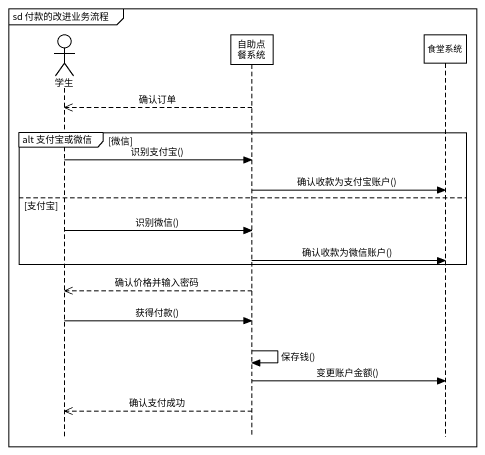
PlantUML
@startuml
mainframe sd 付款的改进业务流程
hide footbox
actor 学生
participant 自助点餐系统
participant 食堂系统

自助点餐系统 -->> 学生 : 确认订单
group alt 支付宝或微信 [微信]
  学生 -> 自助点餐系统 : 识别支付宝()
  自助点餐系统 -> 食堂系统 : 确认收款为支付宝账户()
else 支付宝
  学生 -> 自助点餐系统 : 识别微信()
  自助点餐系统 -> 食堂系统 : 确认收款为微信账户()
end
自助点餐系统 -->> 学生 : 确认价格并输入密码
学生 -> 自助点餐系统 : 获得付款()
自助点餐系统 -> 自助点餐系统 : 保存钱()
自助点餐系统 -> 食堂系统 : 变更账户金额()
自助点餐系统 -->> 学生 : 确认支付成功
@enduml
